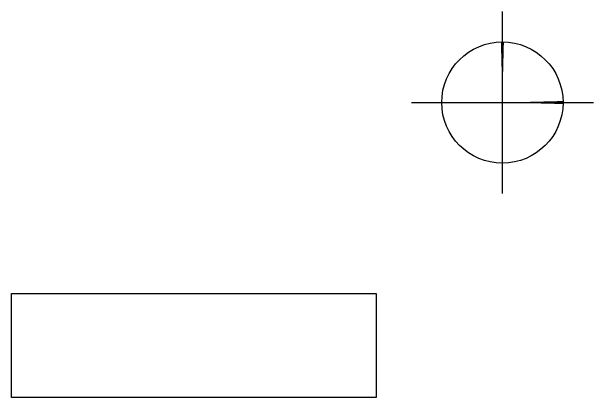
# Model space of a CAD drawing. Header units: metres. Extents: x -8 to 211, y -5 to 116.
# Drawn here: x -8.09 to 1.5, y -4.86 to 1.5 of the extents above; entities that cross this region are included whole.
import ezdxf

# ---------------------------------------------------------------- set-up
doc = ezdxf.new("R2010")
doc.units = ezdxf.units.M
doc.header["$LTSCALE"] = 0.6
doc.header["$MEASUREMENT"] = 0
doc.linetypes.add('CONTINU', pattern=[0])
doc.layers.add('00_Fmult', color=7, linetype='CONTINUOUS')
doc.layers.add('Logo', color=7, linetype='CONTINU')
picture_1 = doc.add_image_def('image1.jpg', size_in_pixel=(1654, 472))

msp = doc.modelspace()

# ---------------------------------------------------------------- linework, layer by layer
at = {"layer": '00_Fmult'}
for p, q in [((0, -1.5), (0, 1.5)), ((-1.5, 0), (1.5, 0))]:
    msp.add_line(p, q, dxfattribs=at)
at = {"layer": '00_Fmult', "color": 1, "flags": 128}
msp.add_lwpolyline([(0, 0, 0, 0.05, 0), (0, 1, 0, 0, 0)], format="xyseb", dxfattribs=at)
at = {"layer": '00_Fmult', "color": 5, "flags": 128}
msp.add_lwpolyline([(0, 0, 0, 0.05, 0), (1, 0, 0, 0, 0)], format="xyseb", dxfattribs=at)
at = {"layer": '00_Fmult'}
msp.add_circle((0, 0), 1, dxfattribs=at)

# ---------------------------------------------------------------- pictures from other files: only their frames are drawn
at = {"layer": 'Logo'}
image = msp.add_image(picture_1, insert=(-8.0924, -4.8649), size_in_units=(6.0127, 1.7158), dxfattribs=at)
image.dxf.flags = 7

doc.saveas('drawing.dxf')
